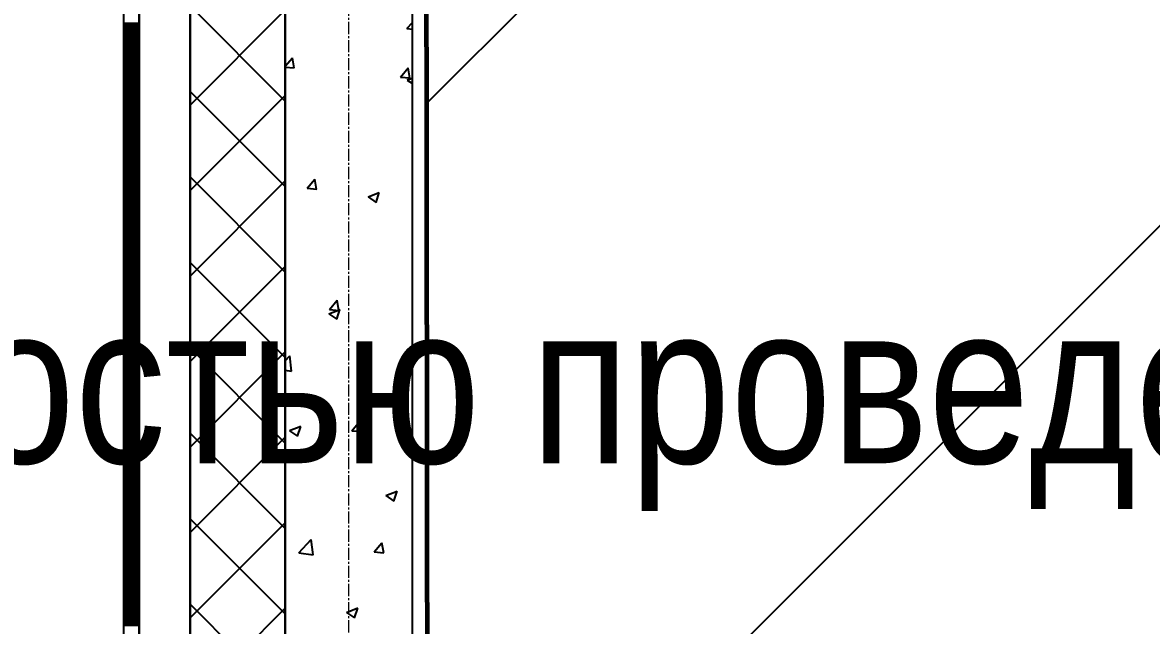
# Model space of a CAD drawing. Header units: millimetres. Extents: x 538266 to 1167394, y 114608 to 637157.
# Drawn here: x 1045920 to 1047697, y 543288 to 544238 of the extents above; entities that cross this region are included whole.
import ezdxf
from ezdxf.enums import TextEntityAlignment as Align

# ---------------------------------------------------------------- set-up
doc = ezdxf.new("R2010")
doc.units = ezdxf.units.MM
doc.linetypes.add('CENTER2', pattern=[28.575, 19.05, -3.175, 3.175, -3.175])
doc.linetypes.add('DASHED', pattern=[19.05, 12.7, -6.35])
doc.layers.get('Defpoints').update_dxf_attribs({"color": 140})
for name, color, linetype, lineweight in [('0) шт стен 3 эт', 150, 'Continuous', 60), ('АР_площадь пом', 5, 'Continuous', 5), ('АР_Стены ПЕНОблок', 52, 'Continuous', 20), ('АР_Тонкая', 254, 'Continuous', 5), ('АР_Утеплитель', 31, 'Continuous', 0), ('АР_Штриховка', 8, 'Continuous', 0)]:
    doc.layers.add(name, color=color, linetype=linetype, lineweight=lineweight)
doc.layers.add('A-AREA', color=7, linetype='Continuous', lineweight=15, true_color=0x7f7f7f)
doc.layers.add('РД_Оси_100', color=7, linetype='Continuous', lineweight=0, true_color=0x525252)
doc.layers.add('АР_Делит', color=120, linetype='Continuous', lineweight=0, plot=False)
doc.layers.add('ФВ-5', color=7, linetype='Continuous')
doc.styles.add('style1', font='ARIALN.TTF')

# ---------------------------------------------------------------- blocks, each defined once
blk = doc.blocks.new('СОШ_2200_АР_ОСИ_М100_28.05.24')
at = {"layer": 'АР_Делит', "color": 251, "linetype": 'DASHED', "true_color": 0x636466}
blk.add_lwpolyline([(114955, 135155), (114955, -355), (93595.036, -355), (93595.036, 13855), (94145, 13855), (94145, 68320), (66055, 68320), (66055, 13857.73), (83455, 13857.73), (83455, -355), (45245, -355), (45245, 13145), (44695, 13145), (44695, 26755), (45245, 26755), (45245, 68320), (20455, 68320), (20455, 26755), (27955, 26755), (27955, 13145), (-355, 13145), (-355, 100855)], dxfattribs=at)
at = {"layer": 'РД_Оси_100', "color": 251, "linetype": 'CENTER2', "true_color": 0x636466}
blk.add_line((0, -6155), (0, 139938.679), dxfattribs=at)
blk = doc.blocks.new('MOK-МаркаПомещения1')
at = {"layer": 'A-AREA', "color": 0, "style": 'style1'}
blk.add_attdef('АР-ПОМЕЩЕНИЕ:ПЛОЩАДЬ', text='', height=3, dxfattribs=at).set_placement((0, 0), align=Align.MIDDLE)
at = {"layer": 'Defpoints', "style": 'style1', "flags": 8}
blk.add_attdef('АР-ПОМЕЩЕНИЕ:НАИМЕНОВАНИЕ', text='', height=1, dxfattribs=at).set_placement((0, 2.9556), align=Align.MIDDLE)
blk = doc.blocks.new('*U629')
at = {"layer": 'АР_площадь пом', "color": 5, "linetype": 'Continuous', "lineweight": 5}
ref = blk.add_blockref('MOK-МаркаПомещения1', (0, 0), dxfattribs=dict(at, xscale=100, yscale=100, zscale=100))
ref.add_attrib('АР-ПОМЕЩЕНИЕ:НАИМЕНОВАНИЕ', 'Универсальное помещение с возможностью проведения занятий во внеурочное время, в том числе для групп продленного дня', dxfattribs={"layer": 'Defpoints', "height": 100, "style": 'style1'}).set_placement((0, 295.56), align=Align.MIDDLE)
blk = doc.blocks.new('3_этаж1')
at = {"layer": 'АР_Стены ПЕНОблок', "color": 18, "linetype": 'Continuous', "lineweight": 25, "true_color": 0x000000}
for p, q in [((684283.6, 587568.7), (684283.6, 511368.7)), ((684483.6, 511368.7), (684483.6, 587568.7))]:
    blk.add_line(p, q, dxfattribs=at)
at = {"layer": 'АР_Тонкая', "color": 18, "linetype": 'Continuous', "lineweight": 25, "true_color": 0x000000}
for p, q in [((684028.6, 587568.7), (684028.6, 511368.7)), ((684053.6, 587568.7), (684053.6, 511368.7)), ((684053.6, 511368.7), (684053.6, 587568.7)), ((684133.6, 511368.7), (684133.6, 587568.7))]:
    blk.add_line(p, q, dxfattribs=at)
at = {"layer": 'АР_Утеплитель', "color": 18, "linetype": 'Continuous', "lineweight": 25, "true_color": 0x000000}
for p, q in [((684133.6, 587568.7), (684133.6, 511368.7)), ((684283.6, 511368.7), (684283.6, 587568.7))]:
    blk.add_line(p, q, dxfattribs=at)
at = {"layer": 'АР_Штриховка', "color": 18, "linetype": 'Continuous', "lineweight": 25, "true_color": 0x000000}
for p, q in [((684283.6, 544114.6), (684133.6, 544264.6)), ((684133.6, 544108.3), (684283.6, 544258.3)), ((684028.6, 544237.5), (684053.6, 544237.5)), ((684028.6, 544236.5), (684053.6, 544236.5)), ((684028.6, 544235.5), (684053.6, 544235.5)), ((684028.6, 544234.5), (684053.6, 544234.5)), ((684474.8, 544229.3), (684483.6, 544238.4)), ((684028.6, 544233.5), (684053.6, 544233.5)), ((684028.6, 544232.5), (684053.6, 544232.5)), ((684028.6, 544231.5), (684053.6, 544231.5)), ((684028.6, 544230.5), (684053.6, 544230.5)), ((684028.6, 544229.5), (684053.6, 544229.5)), ((684028.6, 544228.5), (684053.6, 544228.5)), ((684028.6, 544227.5), (684053.6, 544227.5)), ((684028.6, 544226.5), (684053.6, 544226.5)), ((684028.6, 544225.5), (684053.6, 544225.5)), ((684028.6, 544224.5), (684053.6, 544224.5)), ((684028.6, 544223.5), (684053.6, 544223.5)), ((684028.6, 544222.5), (684053.6, 544222.5)), ((684028.6, 544221.5), (684053.6, 544221.5)), ((684028.6, 544220.5), (684053.6, 544220.5)), ((684028.6, 544219.5), (684053.6, 544219.5)), ((684028.6, 544218.5), (684053.6, 544218.5)), ((684028.6, 544217.5), (684053.6, 544217.5)), ((684028.6, 544216.5), (684053.6, 544216.5)), ((684474.7, 544229.3), (684483.6, 544227.9)), ((684028.6, 544215.5), (684053.6, 544215.5)), ((684028.6, 544214.5), (684053.6, 544214.5)), ((684028.6, 544213.5), (684053.6, 544213.5)), ((684028.6, 544212.5), (684053.6, 544212.5)), ((684028.6, 544211.5), (684053.6, 544211.5)), ((684028.6, 544210.5), (684053.6, 544210.5)), ((684028.6, 544209.5), (684053.6, 544209.5)), ((684028.6, 544208.5), (684053.6, 544208.5)), ((684028.6, 544207.5), (684053.6, 544207.5)), ((684028.6, 544206.5), (684053.6, 544206.5)), ((684028.6, 544205.5), (684053.6, 544205.5)), ((684028.6, 544204.5), (684053.6, 544204.5)), ((684028.6, 544203.5), (684053.6, 544203.5)), ((684028.6, 544202.5), (684053.6, 544202.5)), ((684028.6, 544201.5), (684053.6, 544201.5)), ((684028.6, 544200.5), (684053.6, 544200.5)), ((684028.6, 544199.5), (684053.6, 544199.5)), ((684028.6, 544198.5), (684053.6, 544198.5)), ((684028.6, 544197.5), (684053.6, 544197.5)), ((684028.6, 544196.5), (684053.6, 544196.5)), ((684028.6, 544195.5), (684053.6, 544195.5)), ((684028.6, 544194.5), (684053.6, 544194.5)), ((684028.6, 544193.5), (684053.6, 544193.5)), ((684028.6, 544192.5), (684053.6, 544192.5)), ((684028.6, 544191.5), (684053.6, 544191.5)), ((684028.6, 544190.5), (684053.6, 544190.5)), ((684028.6, 544189.5), (684053.6, 544189.5)), ((684028.6, 544188.5), (684053.6, 544188.5)), ((684028.6, 544187.5), (684053.6, 544187.5)), ((684028.6, 544186.5), (684053.6, 544186.5)), ((684028.6, 544185.5), (684053.6, 544185.5)), ((684028.6, 544184.5), (684053.6, 544184.5)), ((684028.6, 544183.5), (684053.6, 544183.5)), ((684028.6, 544182.5), (684053.6, 544182.5)), ((684028.6, 544181.5), (684053.6, 544181.5)), ((684283.6, 544169.5), (684294.9, 544183)), ((684297.6, 544167), (684294.7, 544182.9)), ((684028.6, 544180.5), (684053.6, 544180.5)), ((684028.6, 544179.5), (684053.6, 544179.5)), ((684028.6, 544178.5), (684053.6, 544178.5)), ((684028.6, 544177.5), (684053.6, 544177.5)), ((684028.6, 544176.5), (684053.6, 544176.5)), ((684028.6, 544175.5), (684053.6, 544175.5)), ((684028.6, 544174.5), (684053.6, 544174.5)), ((684028.6, 544173.5), (684053.6, 544173.5)), ((684028.6, 544172.5), (684053.6, 544172.5)), ((684028.6, 544171.5), (684053.6, 544171.5)), ((684028.6, 544170.5), (684053.6, 544170.5)), ((684028.6, 544169.5), (684053.6, 544169.5)), ((684028.6, 544168.5), (684053.6, 544168.5)), ((684028.6, 544167.5), (684053.6, 544167.5)), ((684028.6, 544166.5), (684053.6, 544166.5)), ((684028.6, 544165.5), (684053.6, 544165.5)), ((684028.6, 544164.5), (684053.6, 544164.5)), ((684028.6, 544163.5), (684053.6, 544163.5)), ((684283.6, 544168.3), (684297.8, 544167)), ((684464.8, 544152.4), (684477.1, 544167)), ((684479.8, 544151.1), (684476.9, 544167)), ((684028.6, 544162.5), (684053.6, 544162.5)), ((684028.6, 544161.5), (684053.6, 544161.5)), ((684028.6, 544160.5), (684053.6, 544160.5)), ((684028.6, 544159.5), (684053.6, 544159.5)), ((684028.6, 544158.5), (684053.6, 544158.5)), ((684028.6, 544157.5), (684053.6, 544157.5)), ((684028.6, 544156.5), (684053.6, 544156.5)), ((684028.6, 544155.5), (684053.6, 544155.5)), ((684028.6, 544154.5), (684053.6, 544154.5)), ((684028.6, 544153.5), (684053.6, 544153.5)), ((684028.6, 544152.5), (684053.6, 544152.5)), ((684028.6, 544151.5), (684053.6, 544151.5)), ((684028.6, 544150.5), (684053.6, 544150.5)), ((684028.6, 544149.5), (684053.6, 544149.5)), ((684028.6, 544148.5), (684053.6, 544148.5)), ((684028.6, 544147.5), (684053.6, 544147.5)), ((684028.6, 544146.5), (684053.6, 544146.5)), ((684028.6, 544145.5), (684053.6, 544145.5)), ((684464.8, 544152.4), (684480, 544151.1)), ((684475.6, 544148), (684483.6, 544151)), ((684475.6, 544147.8), (684483.6, 544142.3)), ((684028.6, 544144.5), (684053.6, 544144.5)), ((684028.6, 544143.5), (684053.6, 544143.5)), ((684028.6, 544142.5), (684053.6, 544142.5)), ((684028.6, 544141.5), (684053.6, 544141.5)), ((684028.6, 544140.5), (684053.6, 544140.5)), ((684028.6, 544139.5), (684053.6, 544139.5)), ((684028.6, 544138.5), (684053.6, 544138.5)), ((684028.6, 544137.5), (684053.6, 544137.5)), ((684028.6, 544136.5), (684053.6, 544136.5)), ((684028.6, 544135.5), (684053.6, 544135.5)), ((684028.6, 544134.5), (684053.6, 544134.5)), ((684028.6, 544133.5), (684053.6, 544133.5)), ((684028.6, 544132.5), (684053.6, 544132.5)), ((684028.6, 544131.5), (684053.6, 544131.5)), ((684028.6, 544130.5), (684053.6, 544130.5)), ((684028.6, 544129.5), (684053.6, 544129.5)), ((684028.6, 544128.5), (684053.6, 544128.5)), ((684283.6, 543979.9), (684133.6, 544129.9)), ((684028.6, 544127.5), (684053.6, 544127.5)), ((684028.6, 544126.5), (684053.6, 544126.5)), ((684028.6, 544125.5), (684053.6, 544125.5)), ((684028.6, 544124.5), (684053.6, 544124.5)), ((684028.6, 544123.5), (684053.6, 544123.5)), ((684028.6, 544122.5), (684053.6, 544122.5)), ((684028.6, 544121.5), (684053.6, 544121.5)), ((684028.6, 544120.5), (684053.6, 544120.5)), ((684028.6, 544119.5), (684053.6, 544119.5)), ((684028.6, 544118.5), (684053.6, 544118.5)), ((684028.6, 544117.5), (684053.6, 544117.5)), ((684028.6, 544116.5), (684053.6, 544116.5)), ((684028.6, 544115.5), (684053.6, 544115.5)), ((684028.6, 544114.5), (684053.6, 544114.5)), ((684028.6, 544113.5), (684053.6, 544113.5)), ((684028.6, 544112.5), (684053.6, 544112.5)), ((684028.6, 544111.5), (684053.6, 544111.5)), ((684028.6, 544110.5), (684053.6, 544110.5)), ((684133.6, 543973.6), (684283.6, 544123.6)), ((684028.6, 544109.5), (684053.6, 544109.5)), ((684028.6, 544108.5), (684053.6, 544108.5)), ((684028.6, 544107.5), (684053.6, 544107.5)), ((684028.6, 544106.5), (684053.6, 544106.5)), ((684028.6, 544105.5), (684053.6, 544105.5)), ((684028.6, 544104.5), (684053.6, 544104.5)), ((684028.6, 544103.5), (684053.6, 544103.5)), ((684028.6, 544102.5), (684053.6, 544102.5)), ((684028.6, 544101.5), (684053.6, 544101.5)), ((684028.6, 544100.5), (684053.6, 544100.5)), ((684028.6, 544099.5), (684053.6, 544099.5)), ((684028.6, 544098.5), (684053.6, 544098.5)), ((684028.6, 544097.5), (684053.6, 544097.5)), ((684028.6, 544096.5), (684053.6, 544096.5)), ((684028.6, 544095.5), (684053.6, 544095.5)), ((684028.6, 544094.5), (684053.6, 544094.5)), ((684028.6, 544093.5), (684053.6, 544093.5)), ((684028.6, 544092.5), (684053.6, 544092.5)), ((684028.6, 544091.5), (684053.6, 544091.5)), ((684028.6, 544090.5), (684053.6, 544090.5)), ((684028.6, 544089.5), (684053.6, 544089.5)), ((684028.6, 544088.5), (684053.6, 544088.5)), ((684028.6, 544087.5), (684053.6, 544087.5)), ((684028.6, 544086.5), (684053.6, 544086.5)), ((684028.6, 544085.5), (684053.6, 544085.5)), ((684028.6, 544084.5), (684053.6, 544084.5)), ((684028.6, 544083.5), (684053.6, 544083.5)), ((684028.6, 544082.5), (684053.6, 544082.5)), ((684028.6, 544081.5), (684053.6, 544081.5)), ((684028.6, 544080.5), (684053.6, 544080.5)), ((684028.6, 544079.5), (684053.6, 544079.5)), ((684028.6, 544078.5), (684053.6, 544078.5)), ((684028.6, 544077.5), (684053.6, 544077.5)), ((684028.6, 544076.5), (684053.6, 544076.5)), ((684028.6, 544075.5), (684053.6, 544075.5)), ((684028.6, 544074.5), (684053.6, 544074.5)), ((684028.6, 544073.5), (684053.6, 544073.5)), ((684028.6, 544072.5), (684053.6, 544072.5)), ((684028.6, 544071.5), (684053.6, 544071.5)), ((684028.6, 544070.5), (684053.6, 544070.5)), ((684028.6, 544069.5), (684053.6, 544069.5)), ((684028.6, 544068.5), (684053.6, 544068.5)), ((684028.6, 544067.5), (684053.6, 544067.5)), ((684028.6, 544066.5), (684053.6, 544066.5)), ((684028.6, 544065.5), (684053.6, 544065.5)), ((684028.6, 544064.5), (684053.6, 544064.5)), ((684028.6, 544063.5), (684053.6, 544063.5)), ((684028.6, 544062.5), (684053.6, 544062.5)), ((684028.6, 544061.5), (684053.6, 544061.5)), ((684028.6, 544060.5), (684053.6, 544060.5)), ((684028.6, 544059.5), (684053.6, 544059.5)), ((684028.6, 544058.5), (684053.6, 544058.5)), ((684028.6, 544057.5), (684053.6, 544057.5)), ((684028.6, 544056.5), (684053.6, 544056.5)), ((684028.6, 544055.5), (684053.6, 544055.5)), ((684028.6, 544054.5), (684053.6, 544054.5)), ((684028.6, 544053.5), (684053.6, 544053.5)), ((684028.6, 544052.5), (684053.6, 544052.5)), ((684028.6, 544051.5), (684053.6, 544051.5)), ((684028.6, 544050.5), (684053.6, 544050.5)), ((684028.6, 544049.5), (684053.6, 544049.5)), ((684028.6, 544048.5), (684053.6, 544048.5)), ((684028.6, 544047.5), (684053.6, 544047.5)), ((684028.6, 544046.5), (684053.6, 544046.5)), ((684028.6, 544045.5), (684053.6, 544045.5)), ((684028.6, 544044.5), (684053.6, 544044.5)), ((684028.6, 544043.5), (684053.6, 544043.5)), ((684028.6, 544042.5), (684053.6, 544042.5)), ((684028.6, 544041.5), (684053.6, 544041.5)), ((684028.6, 544040.5), (684053.6, 544040.5)), ((684028.6, 544039.5), (684053.6, 544039.5)), ((684028.6, 544038.5), (684053.6, 544038.5)), ((684028.6, 544037.5), (684053.6, 544037.5)), ((684028.6, 544036.5), (684053.6, 544036.5)), ((684028.6, 544035.5), (684053.6, 544035.5)), ((684028.6, 544034.5), (684053.6, 544034.5)), ((684028.6, 544033.5), (684053.6, 544033.5)), ((684028.6, 544032.5), (684053.6, 544032.5)), ((684028.6, 544031.5), (684053.6, 544031.5)), ((684028.6, 544030.5), (684053.6, 544030.5)), ((684028.6, 544029.5), (684053.6, 544029.5)), ((684028.6, 544028.5), (684053.6, 544028.5)), ((684028.6, 544027.5), (684053.6, 544027.5)), ((684028.6, 544026.5), (684053.6, 544026.5)), ((684028.6, 544025.5), (684053.6, 544025.5)), ((684028.6, 544024.5), (684053.6, 544024.5)), ((684028.6, 544023.5), (684053.6, 544023.5)), ((684028.6, 544022.5), (684053.6, 544022.5)), ((684028.6, 544021.5), (684053.6, 544021.5)), ((684028.6, 544020.5), (684053.6, 544020.5)), ((684028.6, 544019.5), (684053.6, 544019.5)), ((684028.6, 544018.5), (684053.6, 544018.5)), ((684028.6, 544017.5), (684053.6, 544017.5)), ((684028.6, 544016.5), (684053.6, 544016.5)), ((684028.6, 544015.5), (684053.6, 544015.5)), ((684028.6, 544014.5), (684053.6, 544014.5)), ((684028.6, 544013.5), (684053.6, 544013.5)), ((684028.6, 544012.5), (684053.6, 544012.5)), ((684028.6, 544011.5), (684053.6, 544011.5)), ((684028.6, 544010.5), (684053.6, 544010.5)), ((684028.6, 544009.5), (684053.6, 544009.5)), ((684028.6, 544008.5), (684053.6, 544008.5)), ((684028.6, 544007.5), (684053.6, 544007.5)), ((684028.6, 544006.5), (684053.6, 544006.5)), ((684028.6, 544005.5), (684053.6, 544005.5)), ((684028.6, 544004.5), (684053.6, 544004.5)), ((684028.6, 544003.5), (684053.6, 544003.5)), ((684028.6, 544002.5), (684053.6, 544002.5)), ((684028.6, 544001.5), (684053.6, 544001.5)), ((684028.6, 544000.5), (684053.6, 544000.5)), ((684028.6, 543999.5), (684053.6, 543999.5)), ((684028.6, 543998.5), (684053.6, 543998.5)), ((684028.6, 543997.5), (684053.6, 543997.5)), ((684028.6, 543996.5), (684053.6, 543996.5)), ((684028.6, 543995.5), (684053.6, 543995.5)), ((684028.6, 543994.5), (684053.6, 543994.5)), ((684028.6, 543993.5), (684053.6, 543993.5)), ((684028.6, 543992.5), (684053.6, 543992.5)), ((684028.6, 543991.5), (684053.6, 543991.5)), ((684028.6, 543990.5), (684053.6, 543990.5)), ((684028.6, 543989.5), (684053.6, 543989.5)), ((684028.6, 543988.5), (684053.6, 543988.5)), ((684028.6, 543987.5), (684053.6, 543987.5)), ((684028.6, 543986.5), (684053.6, 543986.5)), ((684028.6, 543985.5), (684053.6, 543985.5)), ((684283.6, 543845.2), (684133.6, 543995.2)), ((684133.6, 543838.9), (684283.6, 543988.9)), ((684317.9, 543977.3), (684330.1, 543991.9)), ((684332.9, 543976), (684329.9, 543991.9)), ((684028.6, 543984.5), (684053.6, 543984.5)), ((684028.6, 543983.5), (684053.6, 543983.5)), ((684028.6, 543982.5), (684053.6, 543982.5)), ((684028.6, 543981.5), (684053.6, 543981.5)), ((684028.6, 543980.5), (684053.6, 543980.5)), ((684028.6, 543979.5), (684053.6, 543979.5)), ((684028.6, 543978.5), (684053.6, 543978.5)), ((684028.6, 543977.5), (684053.6, 543977.5)), ((684028.6, 543976.5), (684053.6, 543976.5)), ((684028.6, 543975.5), (684053.6, 543975.5)), ((684028.6, 543974.5), (684053.6, 543974.5)), ((684028.6, 543973.5), (684053.6, 543973.5)), ((684028.6, 543972.5), (684053.6, 543972.5)), ((684028.6, 543971.5), (684053.6, 543971.5)), ((684028.6, 543970.5), (684053.6, 543970.5)), ((684028.6, 543969.5), (684053.6, 543969.5)), ((684028.6, 543968.5), (684053.6, 543968.5)), ((684317.9, 543977.3), (684333.1, 543976)), ((684413.8, 543963.8), (684431.6, 543970.6)), ((684426.4, 543955), (684431.6, 543970.4)), ((684028.6, 543967.5), (684053.6, 543967.5)), ((684028.6, 543966.5), (684053.6, 543966.5)), ((684028.6, 543965.5), (684053.6, 543965.5)), ((684028.6, 543964.5), (684053.6, 543964.5)), ((684028.6, 543963.5), (684053.6, 543963.5)), ((684028.6, 543962.5), (684053.6, 543962.5)), ((684028.6, 543961.5), (684053.6, 543961.5)), ((684028.6, 543960.5), (684053.6, 543960.5)), ((684028.6, 543959.5), (684053.6, 543959.5)), ((684028.6, 543958.5), (684053.6, 543958.5)), ((684028.6, 543957.5), (684053.6, 543957.5)), ((684028.6, 543956.5), (684053.6, 543956.5)), ((684028.6, 543955.5), (684053.6, 543955.5)), ((684028.6, 543954.5), (684053.6, 543954.5)), ((684028.6, 543953.5), (684053.6, 543953.5)), ((684028.6, 543952.5), (684053.6, 543952.5)), ((684028.6, 543951.5), (684053.6, 543951.5)), ((684028.6, 543950.5), (684053.6, 543950.5)), ((684413.8, 543963.6), (684426.4, 543955)), ((684028.6, 543949.5), (684053.6, 543949.5)), ((684028.6, 543948.5), (684053.6, 543948.5)), ((684028.6, 543947.5), (684053.6, 543947.5)), ((684028.6, 543946.5), (684053.6, 543946.5)), ((684028.6, 543945.5), (684053.6, 543945.5)), ((684028.6, 543944.5), (684053.6, 543944.5)), ((684028.6, 543943.5), (684053.6, 543943.5)), ((684028.6, 543942.5), (684053.6, 543942.5)), ((684028.6, 543941.5), (684053.6, 543941.5)), ((684028.6, 543940.5), (684053.6, 543940.5)), ((684028.6, 543939.5), (684053.6, 543939.5)), ((684028.6, 543938.5), (684053.6, 543938.5)), ((684028.6, 543937.5), (684053.6, 543937.5)), ((684028.6, 543936.5), (684053.6, 543936.5)), ((684028.6, 543935.5), (684053.6, 543935.5)), ((684028.6, 543934.5), (684053.6, 543934.5)), ((684028.6, 543933.5), (684053.6, 543933.5)), ((684028.6, 543932.5), (684053.6, 543932.5)), ((684028.6, 543931.5), (684053.6, 543931.5)), ((684028.6, 543930.5), (684053.6, 543930.5)), ((684028.6, 543929.5), (684053.6, 543929.5)), ((684028.6, 543928.5), (684053.6, 543928.5)), ((684028.6, 543927.5), (684053.6, 543927.5)), ((684028.6, 543926.5), (684053.6, 543926.5)), ((684028.6, 543925.5), (684053.6, 543925.5)), ((684028.6, 543924.5), (684053.6, 543924.5)), ((684028.6, 543923.5), (684053.6, 543923.5)), ((684028.6, 543922.5), (684053.6, 543922.5)), ((684028.6, 543921.5), (684053.6, 543921.5)), ((684028.6, 543920.5), (684053.6, 543920.5)), ((684028.6, 543919.5), (684053.6, 543919.5)), ((684028.6, 543918.5), (684053.6, 543918.5)), ((684028.6, 543917.5), (684053.6, 543917.5)), ((684028.6, 543916.5), (684053.6, 543916.5)), ((684028.6, 543915.5), (684053.6, 543915.5)), ((684028.6, 543914.5), (684053.6, 543914.5)), ((684028.6, 543913.5), (684053.6, 543913.5)), ((684028.6, 543912.5), (684053.6, 543912.5)), ((684028.6, 543911.5), (684053.6, 543911.5)), ((684028.6, 543910.5), (684053.6, 543910.5)), ((684028.6, 543909.5), (684053.6, 543909.5)), ((684028.6, 543908.5), (684053.6, 543908.5)), ((684028.6, 543907.5), (684053.6, 543907.5)), ((684028.6, 543906.5), (684053.6, 543906.5)), ((684028.6, 543905.5), (684053.6, 543905.5)), ((684028.6, 543904.5), (684053.6, 543904.5)), ((684028.6, 543903.5), (684053.6, 543903.5)), ((684028.6, 543902.5), (684053.6, 543902.5)), ((684028.6, 543901.5), (684053.6, 543901.5)), ((684028.6, 543900.5), (684053.6, 543900.5)), ((684028.6, 543899.5), (684053.6, 543899.5)), ((684028.6, 543898.5), (684053.6, 543898.5)), ((684028.6, 543897.5), (684053.6, 543897.5)), ((684028.6, 543896.5), (684053.6, 543896.5)), ((684028.6, 543895.5), (684053.6, 543895.5)), ((684028.6, 543894.5), (684053.6, 543894.5)), ((684028.6, 543893.5), (684053.6, 543893.5)), ((684028.6, 543892.5), (684053.6, 543892.5)), ((684028.6, 543891.5), (684053.6, 543891.5)), ((684028.6, 543890.5), (684053.6, 543890.5)), ((684028.6, 543889.5), (684053.6, 543889.5)), ((684028.6, 543888.5), (684053.6, 543888.5)), ((684028.6, 543887.5), (684053.6, 543887.5)), ((684028.6, 543886.5), (684053.6, 543886.5)), ((684028.6, 543885.5), (684053.6, 543885.5)), ((684028.6, 543884.5), (684053.6, 543884.5)), ((684028.6, 543883.5), (684053.6, 543883.5)), ((684028.6, 543882.5), (684053.6, 543882.5)), ((684028.6, 543881.5), (684053.6, 543881.5)), ((684028.6, 543880.5), (684053.6, 543880.5)), ((684028.6, 543879.5), (684053.6, 543879.5)), ((684028.6, 543878.5), (684053.6, 543878.5)), ((684028.6, 543877.5), (684053.6, 543877.5)), ((684028.6, 543876.5), (684053.6, 543876.5)), ((684028.6, 543875.5), (684053.6, 543875.5)), ((684028.6, 543874.5), (684053.6, 543874.5)), ((684028.6, 543873.5), (684053.6, 543873.5)), ((684028.6, 543872.5), (684053.6, 543872.5)), ((684028.6, 543871.5), (684053.6, 543871.5)), ((684028.6, 543870.5), (684053.6, 543870.5)), ((684028.6, 543869.5), (684053.6, 543869.5)), ((684028.6, 543868.5), (684053.6, 543868.5)), ((684028.6, 543867.5), (684053.6, 543867.5)), ((684028.6, 543866.5), (684053.6, 543866.5)), ((684028.6, 543865.5), (684053.6, 543865.5)), ((684028.6, 543864.5), (684053.6, 543864.5)), ((684028.6, 543863.5), (684053.6, 543863.5)), ((684028.6, 543862.5), (684053.6, 543862.5)), ((684028.6, 543861.5), (684053.6, 543861.5)), ((684028.6, 543860.5), (684053.6, 543860.5)), ((684028.6, 543859.5), (684053.6, 543859.5)), ((684028.6, 543858.5), (684053.6, 543858.5)), ((684028.6, 543857.5), (684053.6, 543857.5)), ((684028.6, 543856.5), (684053.6, 543856.5)), ((684028.6, 543855.5), (684053.6, 543855.5)), ((684028.6, 543854.5), (684053.6, 543854.5)), ((684028.6, 543853.5), (684053.6, 543853.5)), ((684028.6, 543852.5), (684053.6, 543852.5)), ((684028.6, 543851.5), (684053.6, 543851.5)), ((684028.6, 543850.5), (684053.6, 543850.5)), ((684028.6, 543849.5), (684053.6, 543849.5)), ((684028.6, 543848.5), (684053.6, 543848.5)), ((684028.6, 543847.5), (684053.6, 543847.5)), ((684028.6, 543846.5), (684053.6, 543846.5)), ((684028.6, 543845.5), (684053.6, 543845.5)), ((684028.6, 543844.5), (684053.6, 543844.5)), ((684028.6, 543843.5), (684053.6, 543843.5)), ((684283.6, 543710.5), (684133.6, 543860.5)), ((684133.6, 543704.2), (684283.6, 543854.2)), ((684028.6, 543842.5), (684053.6, 543842.5)), ((684028.6, 543841.5), (684053.6, 543841.5)), ((684028.6, 543840.5), (684053.6, 543840.5)), ((684028.6, 543839.5), (684053.6, 543839.5)), ((684028.6, 543838.5), (684053.6, 543838.5)), ((684028.6, 543837.5), (684053.6, 543837.5)), ((684028.6, 543836.5), (684053.6, 543836.5)), ((684028.6, 543835.5), (684053.6, 543835.5)), ((684028.6, 543834.5), (684053.6, 543834.5)), ((684028.6, 543833.5), (684053.6, 543833.5)), ((684028.6, 543832.5), (684053.6, 543832.5)), ((684028.6, 543831.5), (684053.6, 543831.5)), ((684028.6, 543830.5), (684053.6, 543830.5)), ((684028.6, 543829.5), (684053.6, 543829.5)), ((684028.6, 543828.5), (684053.6, 543828.5)), ((684028.6, 543827.5), (684053.6, 543827.5)), ((684028.6, 543826.5), (684053.6, 543826.5)), ((684028.6, 543825.5), (684053.6, 543825.5)), ((684028.6, 543824.5), (684053.6, 543824.5)), ((684028.6, 543823.5), (684053.6, 543823.5)), ((684028.6, 543822.5), (684053.6, 543822.5)), ((684028.6, 543821.5), (684053.6, 543821.5)), ((684028.6, 543820.5), (684053.6, 543820.5)), ((684028.6, 543819.5), (684053.6, 543819.5)), ((684028.6, 543818.5), (684053.6, 543818.5)), ((684028.6, 543817.5), (684053.6, 543817.5)), ((684028.6, 543816.5), (684053.6, 543816.5)), ((684028.6, 543815.5), (684053.6, 543815.5)), ((684028.6, 543814.5), (684053.6, 543814.5)), ((684028.6, 543813.5), (684053.6, 543813.5)), ((684028.6, 543812.5), (684053.6, 543812.5)), ((684028.6, 543811.5), (684053.6, 543811.5)), ((684028.6, 543810.5), (684053.6, 543810.5)), ((684028.6, 543809.5), (684053.6, 543809.5)), ((684028.6, 543808.5), (684053.6, 543808.5)), ((684028.6, 543807.5), (684053.6, 543807.5)), ((684028.6, 543806.5), (684053.6, 543806.5)), ((684028.6, 543805.5), (684053.6, 543805.5)), ((684028.6, 543804.5), (684053.6, 543804.5)), ((684028.6, 543803.5), (684053.6, 543803.5)), ((684028.6, 543802.5), (684053.6, 543802.5)), ((684028.6, 543801.5), (684053.6, 543801.5)), ((684028.6, 543800.5), (684053.6, 543800.5)), ((684028.6, 543799.5), (684053.6, 543799.5)), ((684028.6, 543798.5), (684053.6, 543798.5)), ((684028.6, 543797.5), (684053.6, 543797.5)), ((684028.6, 543796.5), (684053.6, 543796.5)), ((684028.6, 543795.5), (684053.6, 543795.5)), ((684028.6, 543794.5), (684053.6, 543794.5)), ((684028.6, 543793.5), (684053.6, 543793.5)), ((684028.6, 543792.5), (684053.6, 543792.5)), ((684028.6, 543791.5), (684053.6, 543791.5)), ((684028.6, 543790.5), (684053.6, 543790.5)), ((684353.1, 543786.3), (684365.4, 543800.9)), ((684368.1, 543784.9), (684365.2, 543800.8)), ((684028.6, 543789.5), (684053.6, 543789.5)), ((684028.6, 543788.5), (684053.6, 543788.5)), ((684028.6, 543787.5), (684053.6, 543787.5)), ((684028.6, 543786.5), (684053.6, 543786.5)), ((684028.6, 543785.5), (684053.6, 543785.5)), ((684028.6, 543784.5), (684053.6, 543784.5)), ((684028.6, 543783.5), (684053.6, 543783.5)), ((684028.6, 543782.5), (684053.6, 543782.5)), ((684028.6, 543781.5), (684053.6, 543781.5)), ((684028.6, 543780.5), (684053.6, 543780.5)), ((684028.6, 543779.5), (684053.6, 543779.5)), ((684028.6, 543778.5), (684053.6, 543778.5)), ((684028.6, 543777.5), (684053.6, 543777.5)), ((684028.6, 543776.5), (684053.6, 543776.5)), ((684028.6, 543775.5), (684053.6, 543775.5)), ((684028.6, 543774.5), (684053.6, 543774.5)), ((684028.6, 543773.5), (684053.6, 543773.5)), ((684028.6, 543772.5), (684053.6, 543772.5)), ((684352, 543779.6), (684369.8, 543786.4)), ((684352, 543779.4), (684364.6, 543770.9)), ((684353.1, 543786.3), (684368.3, 543784.9)), ((684364.6, 543770.9), (684369.7, 543786.2)), ((684028.6, 543771.5), (684053.6, 543771.5)), ((684028.6, 543770.5), (684053.6, 543770.5)), ((684028.6, 543769.5), (684053.6, 543769.5)), ((684028.6, 543768.5), (684053.6, 543768.5)), ((684028.6, 543767.5), (684053.6, 543767.5)), ((684028.6, 543766.5), (684053.6, 543766.5)), ((684028.6, 543765.5), (684053.6, 543765.5)), ((684028.6, 543764.5), (684053.6, 543764.5)), ((684028.6, 543763.5), (684053.6, 543763.5)), ((684028.6, 543762.5), (684053.6, 543762.5)), ((684028.6, 543761.5), (684053.6, 543761.5)), ((684028.6, 543760.5), (684053.6, 543760.5)), ((684028.6, 543759.5), (684053.6, 543759.5)), ((684028.6, 543758.5), (684053.6, 543758.5)), ((684028.6, 543757.5), (684053.6, 543757.5)), ((684028.6, 543756.5), (684053.6, 543756.5)), ((684028.6, 543755.5), (684053.6, 543755.5)), ((684028.6, 543754.5), (684053.6, 543754.5)), ((684028.6, 543753.5), (684053.6, 543753.5)), ((684028.6, 543752.5), (684053.6, 543752.5)), ((684028.6, 543751.5), (684053.6, 543751.5)), ((684028.6, 543750.5), (684053.6, 543750.5)), ((684028.6, 543749.5), (684053.6, 543749.5)), ((684028.6, 543748.5), (684053.6, 543748.5)), ((684028.6, 543747.5), (684053.6, 543747.5)), ((684028.6, 543746.5), (684053.6, 543746.5)), ((684028.6, 543745.5), (684053.6, 543745.5)), ((684028.6, 543744.5), (684053.6, 543744.5)), ((684028.6, 543743.5), (684053.6, 543743.5)), ((684028.6, 543742.5), (684053.6, 543742.5)), ((684028.6, 543741.5), (684053.6, 543741.5)), ((684028.6, 543740.5), (684053.6, 543740.5)), ((684028.6, 543739.5), (684053.6, 543739.5)), ((684028.6, 543738.5), (684053.6, 543738.5)), ((684028.6, 543737.5), (684053.6, 543737.5)), ((684028.6, 543736.5), (684053.6, 543736.5)), ((684028.6, 543735.5), (684053.6, 543735.5)), ((684028.6, 543734.5), (684053.6, 543734.5)), ((684028.6, 543733.5), (684053.6, 543733.5)), ((684028.6, 543732.5), (684053.6, 543732.5)), ((684028.6, 543731.5), (684053.6, 543731.5)), ((684028.6, 543730.5), (684053.6, 543730.5)), ((684028.6, 543729.5), (684053.6, 543729.5)), ((684028.6, 543728.5), (684053.6, 543728.5)), ((684028.6, 543727.5), (684053.6, 543727.5)), ((684028.6, 543726.5), (684053.6, 543726.5)), ((684028.6, 543725.5), (684053.6, 543725.5)), ((684028.6, 543724.5), (684053.6, 543724.5)), ((684028.6, 543723.5), (684053.6, 543723.5)), ((684028.6, 543722.5), (684053.6, 543722.5)), ((684028.6, 543721.5), (684053.6, 543721.5)), ((684028.6, 543720.5), (684053.6, 543720.5)), ((684028.6, 543719.5), (684053.6, 543719.5)), ((684283.6, 543575.8), (684133.6, 543725.8)), ((684133.6, 543569.5), (684283.6, 543719.5)), ((684028.6, 543718.5), (684053.6, 543718.5)), ((684028.6, 543717.5), (684053.6, 543717.5)), ((684028.6, 543716.5), (684053.6, 543716.5)), ((684028.6, 543715.5), (684053.6, 543715.5)), ((684028.6, 543714.5), (684053.6, 543714.5)), ((684028.6, 543713.5), (684053.6, 543713.5)), ((684028.6, 543712.5), (684053.6, 543712.5)), ((684028.6, 543711.5), (684053.6, 543711.5)), ((684028.6, 543710.5), (684053.6, 543710.5)), ((684028.6, 543709.5), (684053.6, 543709.5)), ((684028.6, 543708.5), (684053.6, 543708.5)), ((684028.6, 543707.5), (684053.6, 543707.5)), ((684028.6, 543706.5), (684053.6, 543706.5)), ((684028.6, 543705.5), (684053.6, 543705.5)), ((684028.6, 543704.5), (684053.6, 543704.5)), ((684028.6, 543703.5), (684053.6, 543703.5)), ((684028.6, 543702.5), (684053.6, 543702.5)), ((684028.6, 543701.5), (684053.6, 543701.5)), ((684283.6, 543705.4), (684290.8, 543713)), ((684293.6, 543688.9), (684290.8, 543713)), ((684028.6, 543700.5), (684053.6, 543700.5)), ((684028.6, 543699.5), (684053.6, 543699.5)), ((684028.6, 543698.5), (684053.6, 543698.5)), ((684028.6, 543697.5), (684053.6, 543697.5)), ((684028.6, 543696.5), (684053.6, 543696.5)), ((684028.6, 543695.5), (684053.6, 543695.5)), ((684028.6, 543694.5), (684053.6, 543694.5)), ((684028.6, 543693.5), (684053.6, 543693.5)), ((684028.6, 543692.5), (684053.6, 543692.5)), ((684028.6, 543691.5), (684053.6, 543691.5)), ((684028.6, 543690.5), (684053.6, 543690.5)), ((684028.6, 543689.5), (684053.6, 543689.5)), ((684028.6, 543688.5), (684053.6, 543688.5)), ((684028.6, 543687.5), (684053.6, 543687.5)), ((684028.6, 543686.5), (684053.6, 543686.5)), ((684028.6, 543685.5), (684053.6, 543685.5)), ((684028.6, 543684.5), (684053.6, 543684.5)), ((684028.6, 543683.5), (684053.6, 543683.5)), ((684283.6, 543690.5), (684293.6, 543688.9)), ((684028.6, 543682.5), (684053.6, 543682.5)), ((684028.6, 543681.5), (684053.6, 543681.5)), ((684028.6, 543680.5), (684053.6, 543680.5)), ((684028.6, 543679.5), (684053.6, 543679.5)), ((684028.6, 543678.5), (684053.6, 543678.5)), ((684028.6, 543677.5), (684053.6, 543677.5)), ((684028.6, 543676.5), (684053.6, 543676.5)), ((684028.6, 543675.5), (684053.6, 543675.5)), ((684028.6, 543674.5), (684053.6, 543674.5)), ((684028.6, 543673.5), (684053.6, 543673.5)), ((684028.6, 543672.5), (684053.6, 543672.5)), ((684028.6, 543671.5), (684053.6, 543671.5)), ((684028.6, 543670.5), (684053.6, 543670.5)), ((684028.6, 543669.5), (684053.6, 543669.5)), ((684028.6, 543668.5), (684053.6, 543668.5)), ((684028.6, 543667.5), (684053.6, 543667.5)), ((684028.6, 543666.5), (684053.6, 543666.5)), ((684028.6, 543665.5), (684053.6, 543665.5)), ((684028.6, 543664.5), (684053.6, 543664.5)), ((684028.6, 543663.5), (684053.6, 543663.5)), ((684028.6, 543662.5), (684053.6, 543662.5)), ((684028.6, 543661.5), (684053.6, 543661.5)), ((684028.6, 543660.5), (684053.6, 543660.5)), ((684028.6, 543659.5), (684053.6, 543659.5)), ((684028.6, 543658.5), (684053.6, 543658.5)), ((684028.6, 543657.5), (684053.6, 543657.5)), ((684028.6, 543656.5), (684053.6, 543656.5)), ((684028.6, 543655.5), (684053.6, 543655.5)), ((684028.6, 543654.5), (684053.6, 543654.5)), ((684028.6, 543653.5), (684053.6, 543653.5)), ((684028.6, 543652.5), (684053.6, 543652.5)), ((684028.6, 543651.5), (684053.6, 543651.5)), ((684028.6, 543650.5), (684053.6, 543650.5)), ((684028.6, 543649.5), (684053.6, 543649.5)), ((684028.6, 543648.5), (684053.6, 543648.5)), ((684028.6, 543647.5), (684053.6, 543647.5)), ((684028.6, 543646.5), (684053.6, 543646.5)), ((684028.6, 543645.5), (684053.6, 543645.5)), ((684028.6, 543644.5), (684053.6, 543644.5)), ((684028.6, 543643.5), (684053.6, 543643.5)), ((684028.6, 543642.5), (684053.6, 543642.5)), ((684028.6, 543641.5), (684053.6, 543641.5)), ((684028.6, 543640.5), (684053.6, 543640.5)), ((684028.6, 543639.5), (684053.6, 543639.5)), ((684028.6, 543638.5), (684053.6, 543638.5)), ((684028.6, 543637.5), (684053.6, 543637.5)), ((684028.6, 543636.5), (684053.6, 543636.5)), ((684028.6, 543635.5), (684053.6, 543635.5)), ((684028.6, 543634.5), (684053.6, 543634.5)), ((684028.6, 543633.5), (684053.6, 543633.5)), ((684028.6, 543632.5), (684053.6, 543632.5)), ((684028.6, 543631.5), (684053.6, 543631.5)), ((684028.6, 543630.5), (684053.6, 543630.5)), ((684028.6, 543629.5), (684053.6, 543629.5)), ((684028.6, 543628.5), (684053.6, 543628.5)), ((684028.6, 543627.5), (684053.6, 543627.5)), ((684028.6, 543626.5), (684053.6, 543626.5)), ((684028.6, 543625.5), (684053.6, 543625.5)), ((684028.6, 543624.5), (684053.6, 543624.5)), ((684028.6, 543623.5), (684053.6, 543623.5)), ((684028.6, 543622.5), (684053.6, 543622.5)), ((684028.6, 543621.5), (684053.6, 543621.5)), ((684028.6, 543620.5), (684053.6, 543620.5)), ((684028.6, 543619.5), (684053.6, 543619.5)), ((684028.6, 543618.5), (684053.6, 543618.5)), ((684028.6, 543617.5), (684053.6, 543617.5)), ((684028.6, 543616.5), (684053.6, 543616.5)), ((684028.6, 543615.5), (684053.6, 543615.5)), ((684028.6, 543614.5), (684053.6, 543614.5)), ((684028.6, 543613.5), (684053.6, 543613.5)), ((684028.6, 543612.5), (684053.6, 543612.5)), ((684028.6, 543611.5), (684053.6, 543611.5)), ((684028.6, 543610.5), (684053.6, 543610.5)), ((684028.6, 543609.5), (684053.6, 543609.5)), ((684028.6, 543608.5), (684053.6, 543608.5)), ((684028.6, 543607.5), (684053.6, 543607.5)), ((684028.6, 543606.5), (684053.6, 543606.5)), ((684028.6, 543605.5), (684053.6, 543605.5)), ((684028.6, 543604.5), (684053.6, 543604.5)), ((684028.6, 543603.5), (684053.6, 543603.5)), ((684028.6, 543602.5), (684053.6, 543602.5)), ((684028.6, 543601.5), (684053.6, 543601.5)), ((684028.6, 543600.5), (684053.6, 543600.5)), ((684028.6, 543599.5), (684053.6, 543599.5)), ((684028.6, 543598.5), (684053.6, 543598.5)), ((684028.6, 543597.5), (684053.6, 543597.5)), ((684028.6, 543596.5), (684053.6, 543596.5)), ((684028.6, 543595.5), (684053.6, 543595.5)), ((684028.6, 543594.5), (684053.6, 543594.5)), ((684290.2, 543595.4), (684308, 543602.2)), ((684290.2, 543595.2), (684302.8, 543586.7)), ((684302.8, 543586.7), (684307.9, 543602)), ((684388.4, 543595.2), (684400.6, 543609.8)), ((684388.4, 543595.2), (684403.5, 543593.9)), ((684403.4, 543593.8), (684400.4, 543609.8)), ((684028.6, 543593.5), (684053.6, 543593.5)), ((684028.6, 543592.5), (684053.6, 543592.5)), ((684028.6, 543591.5), (684053.6, 543591.5)), ((684028.6, 543590.5), (684053.6, 543590.5)), ((684028.6, 543589.5), (684053.6, 543589.5)), ((684028.6, 543588.5), (684053.6, 543588.5)), ((684028.6, 543587.5), (684053.6, 543587.5)), ((684028.6, 543586.5), (684053.6, 543586.5)), ((684028.6, 543585.5), (684053.6, 543585.5)), ((684028.6, 543584.5), (684053.6, 543584.5)), ((684028.6, 543583.5), (684053.6, 543583.5)), ((684028.6, 543582.5), (684053.6, 543582.5)), ((684028.6, 543581.5), (684053.6, 543581.5)), ((684028.6, 543580.5), (684053.6, 543580.5)), ((684028.6, 543579.5), (684053.6, 543579.5)), ((684028.6, 543578.5), (684053.6, 543578.5)), ((684028.6, 543577.5), (684053.6, 543577.5)), ((684283.6, 543441.1), (684133.6, 543591.1)), ((684133.6, 543434.8), (684283.6, 543584.8)), ((684028.6, 543576.5), (684053.6, 543576.5)), ((684028.6, 543575.5), (684053.6, 543575.5)), ((684028.6, 543574.5), (684053.6, 543574.5)), ((684028.6, 543573.5), (684053.6, 543573.5)), ((684028.6, 543572.5), (684053.6, 543572.5)), ((684028.6, 543571.5), (684053.6, 543571.5)), ((684028.6, 543570.5), (684053.6, 543570.5)), ((684028.6, 543569.5), (684053.6, 543569.5)), ((684028.6, 543568.5), (684053.6, 543568.5)), ((684028.6, 543567.5), (684053.6, 543567.5)), ((684028.6, 543566.5), (684053.6, 543566.5)), ((684028.6, 543565.5), (684053.6, 543565.5)), ((684028.6, 543564.5), (684053.6, 543564.5)), ((684028.6, 543563.5), (684053.6, 543563.5)), ((684028.6, 543562.5), (684053.6, 543562.5)), ((684028.6, 543561.5), (684053.6, 543561.5)), ((684028.6, 543560.5), (684053.6, 543560.5)), ((684028.6, 543559.5), (684053.6, 543559.5)), ((684028.6, 543558.5), (684053.6, 543558.5)), ((684028.6, 543557.5), (684053.6, 543557.5)), ((684028.6, 543556.5), (684053.6, 543556.5)), ((684028.6, 543555.5), (684053.6, 543555.5)), ((684028.6, 543554.5), (684053.6, 543554.5)), ((684028.6, 543553.5), (684053.6, 543553.5)), ((684028.6, 543552.5), (684053.6, 543552.5)), ((684028.6, 543551.5), (684053.6, 543551.5)), ((684028.6, 543550.5), (684053.6, 543550.5)), ((684028.6, 543549.5), (684053.6, 543549.5)), ((684028.6, 543548.5), (684053.6, 543548.5)), ((684028.6, 543547.5), (684053.6, 543547.5)), ((684028.6, 543546.5), (684053.6, 543546.5)), ((684028.6, 543545.5), (684053.6, 543545.5)), ((684028.6, 543544.5), (684053.6, 543544.5)), ((684028.6, 543543.5), (684053.6, 543543.5)), ((684028.6, 543542.5), (684053.6, 543542.5)), ((684028.6, 543541.5), (684053.6, 543541.5)), ((684028.6, 543540.5), (684053.6, 543540.5)), ((684028.6, 543539.5), (684053.6, 543539.5)), ((684028.6, 543538.5), (684053.6, 543538.5)), ((684028.6, 543537.5), (684053.6, 543537.5)), ((684028.6, 543536.5), (684053.6, 543536.5)), ((684028.6, 543535.5), (684053.6, 543535.5)), ((684028.6, 543534.5), (684053.6, 543534.5)), ((684028.6, 543533.5), (684053.6, 543533.5)), ((684028.6, 543532.5), (684053.6, 543532.5)), ((684028.6, 543531.5), (684053.6, 543531.5)), ((684028.6, 543530.5), (684053.6, 543530.5)), ((684028.6, 543529.5), (684053.6, 543529.5)), ((684028.6, 543528.5), (684053.6, 543528.5)), ((684028.6, 543527.5), (684053.6, 543527.5)), ((684028.6, 543526.5), (684053.6, 543526.5)), ((684028.6, 543525.5), (684053.6, 543525.5)), ((684028.6, 543524.5), (684053.6, 543524.5)), ((684028.6, 543523.5), (684053.6, 543523.5)), ((684028.6, 543522.5), (684053.6, 543522.5)), ((684028.6, 543521.5), (684053.6, 543521.5)), ((684028.6, 543520.5), (684053.6, 543520.5)), ((684028.6, 543519.5), (684053.6, 543519.5)), ((684028.6, 543518.5), (684053.6, 543518.5)), ((684028.6, 543517.5), (684053.6, 543517.5)), ((684028.6, 543516.5), (684053.6, 543516.5)), ((684028.6, 543515.5), (684053.6, 543515.5)), ((684028.6, 543514.5), (684053.6, 543514.5)), ((684028.6, 543513.5), (684053.6, 543513.5)), ((684028.6, 543512.5), (684053.6, 543512.5)), ((684028.6, 543511.5), (684053.6, 543511.5)), ((684028.6, 543510.5), (684053.6, 543510.5)), ((684028.6, 543509.5), (684053.6, 543509.5)), ((684028.6, 543508.5), (684053.6, 543508.5)), ((684028.6, 543507.5), (684053.6, 543507.5)), ((684028.6, 543506.5), (684053.6, 543506.5)), ((684028.6, 543505.5), (684053.6, 543505.5)), ((684028.6, 543504.5), (684053.6, 543504.5)), ((684028.6, 543503.5), (684053.6, 543503.5)), ((684028.6, 543502.5), (684053.6, 543502.5)), ((684028.6, 543501.5), (684053.6, 543501.5)), ((684028.6, 543500.5), (684053.6, 543500.5)), ((684028.6, 543499.5), (684053.6, 543499.5)), ((684028.6, 543498.5), (684053.6, 543498.5)), ((684028.6, 543497.5), (684053.6, 543497.5)), ((684028.6, 543496.5), (684053.6, 543496.5)), ((684028.6, 543495.5), (684053.6, 543495.5)), ((684028.6, 543494.5), (684053.6, 543494.5)), ((684028.6, 543493.5), (684053.6, 543493.5)), ((684028.6, 543492.5), (684053.6, 543492.5)), ((684028.6, 543491.5), (684053.6, 543491.5)), ((684028.6, 543490.5), (684053.6, 543490.5)), ((684028.6, 543489.5), (684053.6, 543489.5)), ((684028.6, 543488.5), (684053.6, 543488.5)), ((684441.8, 543492.9), (684454.4, 543484.4)), ((684441.9, 543493.1), (684459.6, 543499.9)), ((684454.4, 543484.4), (684459.6, 543499.7)), ((684028.6, 543487.5), (684053.6, 543487.5)), ((684028.6, 543486.5), (684053.6, 543486.5)), ((684028.6, 543485.5), (684053.6, 543485.5)), ((684028.6, 543484.5), (684053.6, 543484.5)), ((684028.6, 543483.5), (684053.6, 543483.5)), ((684028.6, 543482.5), (684053.6, 543482.5)), ((684028.6, 543481.5), (684053.6, 543481.5)), ((684028.6, 543480.5), (684053.6, 543480.5)), ((684028.6, 543479.5), (684053.6, 543479.5)), ((684028.6, 543478.5), (684053.6, 543478.5)), ((684028.6, 543477.5), (684053.6, 543477.5)), ((684028.6, 543476.5), (684053.6, 543476.5)), ((684028.6, 543475.5), (684053.6, 543475.5)), ((684028.6, 543474.5), (684053.6, 543474.5)), ((684028.6, 543473.5), (684053.6, 543473.5)), ((684028.6, 543472.5), (684053.6, 543472.5)), ((684028.6, 543471.5), (684053.6, 543471.5)), ((684028.6, 543470.5), (684053.6, 543470.5)), ((684028.6, 543469.5), (684053.6, 543469.5)), ((684028.6, 543468.5), (684053.6, 543468.5)), ((684028.6, 543467.5), (684053.6, 543467.5)), ((684028.6, 543466.5), (684053.6, 543466.5)), ((684028.6, 543465.5), (684053.6, 543465.5)), ((684028.6, 543464.5), (684053.6, 543464.5)), ((684028.6, 543463.5), (684053.6, 543463.5)), ((684028.6, 543462.5), (684053.6, 543462.5)), ((684028.6, 543461.5), (684053.6, 543461.5)), ((684028.6, 543460.5), (684053.6, 543460.5)), ((684028.6, 543459.5), (684053.6, 543459.5)), ((684028.6, 543458.5), (684053.6, 543458.5)), ((684028.6, 543457.5), (684053.6, 543457.5)), ((684028.6, 543456.5), (684053.6, 543456.5)), ((684028.6, 543455.5), (684053.6, 543455.5)), ((684028.6, 543454.5), (684053.6, 543454.5)), ((684028.6, 543453.5), (684053.6, 543453.5)), ((684028.6, 543452.5), (684053.6, 543452.5)), ((684283.6, 543306.4), (684133.6, 543456.4)), ((684028.6, 543451.5), (684053.6, 543451.5)), ((684028.6, 543450.5), (684053.6, 543450.5)), ((684028.6, 543449.5), (684053.6, 543449.5)), ((684028.6, 543448.5), (684053.6, 543448.5)), ((684028.6, 543447.5), (684053.6, 543447.5)), ((684028.6, 543446.5), (684053.6, 543446.5)), ((684028.6, 543445.5), (684053.6, 543445.5)), ((684028.6, 543444.5), (684053.6, 543444.5)), ((684028.6, 543443.5), (684053.6, 543443.5)), ((684028.6, 543442.5), (684053.6, 543442.5)), ((684028.6, 543441.5), (684053.6, 543441.5)), ((684028.6, 543440.5), (684053.6, 543440.5)), ((684028.6, 543439.5), (684053.6, 543439.5)), ((684028.6, 543438.5), (684053.6, 543438.5)), ((684028.6, 543437.5), (684053.6, 543437.5)), ((684028.6, 543436.5), (684053.6, 543436.5)), ((684028.6, 543435.5), (684053.6, 543435.5)), ((684028.6, 543434.5), (684053.6, 543434.5)), ((684133.6, 543300.1), (684283.6, 543450.1)), ((684028.6, 543433.5), (684053.6, 543433.5)), ((684028.6, 543432.5), (684053.6, 543432.5)), ((684028.6, 543431.5), (684053.6, 543431.5)), ((684028.6, 543430.5), (684053.6, 543430.5)), ((684028.6, 543429.5), (684053.6, 543429.5)), ((684028.6, 543428.5), (684053.6, 543428.5)), ((684028.6, 543427.5), (684053.6, 543427.5)), ((684028.6, 543426.5), (684053.6, 543426.5)), ((684028.6, 543425.5), (684053.6, 543425.5)), ((684028.6, 543424.5), (684053.6, 543424.5)), ((684028.6, 543423.5), (684053.6, 543423.5)), ((684028.6, 543422.5), (684053.6, 543422.5)), ((684028.6, 543421.5), (684053.6, 543421.5)), ((684028.6, 543420.5), (684053.6, 543420.5)), ((684028.6, 543419.5), (684053.6, 543419.5)), ((684028.6, 543418.5), (684053.6, 543418.5)), ((684028.6, 543417.5), (684053.6, 543417.5)), ((684304.7, 543402.9), (684324.5, 543423.5)), ((684327.3, 543399.4), (684324.5, 543423.5)), ((684423.6, 543404.2), (684435.8, 543418.7)), ((684438.6, 543402.8), (684435.7, 543418.7)), ((684028.6, 543416.5), (684053.6, 543416.5)), ((684028.6, 543415.5), (684053.6, 543415.5)), ((684028.6, 543414.5), (684053.6, 543414.5)), ((684028.6, 543413.5), (684053.6, 543413.5)), ((684028.6, 543412.5), (684053.6, 543412.5)), ((684028.6, 543411.5), (684053.6, 543411.5)), ((684028.6, 543410.5), (684053.6, 543410.5)), ((684028.6, 543409.5), (684053.6, 543409.5)), ((684028.6, 543408.5), (684053.6, 543408.5)), ((684028.6, 543407.5), (684053.6, 543407.5)), ((684028.6, 543406.5), (684053.6, 543406.5)), ((684028.6, 543405.5), (684053.6, 543405.5)), ((684028.6, 543404.5), (684053.6, 543404.5)), ((684028.6, 543403.5), (684053.6, 543403.5)), ((684028.6, 543402.5), (684053.6, 543402.5)), ((684028.6, 543401.5), (684053.6, 543401.5)), ((684028.6, 543400.5), (684053.6, 543400.5)), ((684028.6, 543399.5), (684053.6, 543399.5)), ((684304.7, 543402.9), (684327.3, 543399.4)), ((684423.6, 543404.1), (684438.8, 543402.8)), ((684028.6, 543398.5), (684053.6, 543398.5)), ((684028.6, 543397.5), (684053.6, 543397.5)), ((684028.6, 543396.5), (684053.6, 543396.5)), ((684028.6, 543395.5), (684053.6, 543395.5)), ((684028.6, 543394.5), (684053.6, 543394.5)), ((684028.6, 543393.5), (684053.6, 543393.5)), ((684028.6, 543392.5), (684053.6, 543392.5)), ((684028.6, 543391.5), (684053.6, 543391.5)), ((684028.6, 543390.5), (684053.6, 543390.5)), ((684028.6, 543389.5), (684053.6, 543389.5)), ((684028.6, 543388.5), (684053.6, 543388.5)), ((684028.6, 543387.5), (684053.6, 543387.5)), ((684028.6, 543386.5), (684053.6, 543386.5)), ((684028.6, 543385.5), (684053.6, 543385.5)), ((684028.6, 543384.5), (684053.6, 543384.5)), ((684028.6, 543383.5), (684053.6, 543383.5)), ((684028.6, 543382.5), (684053.6, 543382.5)), ((684028.6, 543381.5), (684053.6, 543381.5)), ((684028.6, 543380.5), (684053.6, 543380.5)), ((684028.6, 543379.5), (684053.6, 543379.5)), ((684028.6, 543378.5), (684053.6, 543378.5)), ((684028.6, 543377.5), (684053.6, 543377.5)), ((684028.6, 543376.5), (684053.6, 543376.5)), ((684028.6, 543375.5), (684053.6, 543375.5)), ((684028.6, 543374.5), (684053.6, 543374.5)), ((684028.6, 543373.5), (684053.6, 543373.5)), ((684028.6, 543372.5), (684053.6, 543372.5)), ((684028.6, 543371.5), (684053.6, 543371.5)), ((684028.6, 543370.5), (684053.6, 543370.5)), ((684028.6, 543369.5), (684053.6, 543369.5)), ((684028.6, 543368.5), (684053.6, 543368.5)), ((684028.6, 543367.5), (684053.6, 543367.5)), ((684028.6, 543366.5), (684053.6, 543366.5)), ((684028.6, 543365.5), (684053.6, 543365.5)), ((684028.6, 543364.5), (684053.6, 543364.5)), ((684028.6, 543363.5), (684053.6, 543363.5)), ((684028.6, 543362.5), (684053.6, 543362.5)), ((684028.6, 543361.5), (684053.6, 543361.5)), ((684028.6, 543360.5), (684053.6, 543360.5)), ((684028.6, 543359.5), (684053.6, 543359.5)), ((684028.6, 543358.5), (684053.6, 543358.5)), ((684028.6, 543357.5), (684053.6, 543357.5)), ((684028.6, 543356.5), (684053.6, 543356.5)), ((684028.6, 543355.5), (684053.6, 543355.5)), ((684028.6, 543354.5), (684053.6, 543354.5)), ((684028.6, 543353.5), (684053.6, 543353.5)), ((684028.6, 543352.5), (684053.6, 543352.5)), ((684028.6, 543351.5), (684053.6, 543351.5)), ((684028.6, 543350.5), (684053.6, 543350.5)), ((684028.6, 543349.5), (684053.6, 543349.5)), ((684028.6, 543348.5), (684053.6, 543348.5)), ((684028.6, 543347.5), (684053.6, 543347.5)), ((684028.6, 543346.5), (684053.6, 543346.5)), ((684028.6, 543345.5), (684053.6, 543345.5)), ((684028.6, 543344.5), (684053.6, 543344.5)), ((684028.6, 543343.5), (684053.6, 543343.5)), ((684028.6, 543342.5), (684053.6, 543342.5)), ((684028.6, 543341.5), (684053.6, 543341.5)), ((684028.6, 543340.5), (684053.6, 543340.5)), ((684028.6, 543339.5), (684053.6, 543339.5)), ((684028.6, 543338.5), (684053.6, 543338.5)), ((684028.6, 543337.5), (684053.6, 543337.5)), ((684028.6, 543336.5), (684053.6, 543336.5)), ((684028.6, 543335.5), (684053.6, 543335.5)), ((684028.6, 543334.5), (684053.6, 543334.5)), ((684028.6, 543333.5), (684053.6, 543333.5)), ((684028.6, 543332.5), (684053.6, 543332.5)), ((684028.6, 543331.5), (684053.6, 543331.5)), ((684028.6, 543330.5), (684053.6, 543330.5)), ((684028.6, 543329.5), (684053.6, 543329.5)), ((684028.6, 543328.5), (684053.6, 543328.5)), ((684028.6, 543327.5), (684053.6, 543327.5)), ((684028.6, 543326.5), (684053.6, 543326.5)), ((684028.6, 543325.5), (684053.6, 543325.5)), ((684028.6, 543324.5), (684053.6, 543324.5)), ((684028.6, 543323.5), (684053.6, 543323.5)), ((684028.6, 543322.5), (684053.6, 543322.5)), ((684028.6, 543321.5), (684053.6, 543321.5)), ((684028.6, 543320.5), (684053.6, 543320.5)), ((684028.6, 543319.5), (684053.6, 543319.5)), ((684028.6, 543318.5), (684053.6, 543318.5)), ((684028.6, 543317.5), (684053.6, 543317.5)), ((684028.6, 543316.5), (684053.6, 543316.5)), ((684028.6, 543315.5), (684053.6, 543315.5)), ((684028.6, 543314.5), (684053.6, 543314.5)), ((684028.6, 543313.5), (684053.6, 543313.5)), ((684028.6, 543312.5), (684053.6, 543312.5)), ((684028.6, 543311.5), (684053.6, 543311.5)), ((684028.6, 543310.5), (684053.6, 543310.5)), ((684283.6, 543171.7), (684133.6, 543321.7)), ((684133.6, 543165.4), (684283.6, 543315.4)), ((684380.1, 543308.9), (684397.8, 543315.8)), ((684392.6, 543300.2), (684397.8, 543315.6)), ((684028.6, 543309.5), (684053.6, 543309.5)), ((684028.6, 543308.5), (684053.6, 543308.5)), ((684028.6, 543307.5), (684053.6, 543307.5)), ((684028.6, 543306.5), (684053.6, 543306.5)), ((684028.6, 543305.5), (684053.6, 543305.5)), ((684028.6, 543304.5), (684053.6, 543304.5)), ((684028.6, 543303.5), (684053.6, 543303.5)), ((684028.6, 543302.5), (684053.6, 543302.5)), ((684028.6, 543301.5), (684053.6, 543301.5)), ((684028.6, 543300.5), (684053.6, 543300.5)), ((684028.6, 543299.5), (684053.6, 543299.5)), ((684028.6, 543298.5), (684053.6, 543298.5)), ((684028.6, 543297.5), (684053.6, 543297.5)), ((684028.6, 543296.5), (684053.6, 543296.5)), ((684028.6, 543295.5), (684053.6, 543295.5)), ((684028.6, 543294.5), (684053.6, 543294.5)), ((684028.6, 543293.5), (684053.6, 543293.5)), ((684028.6, 543292.5), (684053.6, 543292.5)), ((684380, 543308.7), (684392.6, 543300.2)), ((684028.6, 543291.5), (684053.6, 543291.5)), ((684028.6, 543290.5), (684053.6, 543290.5)), ((684028.6, 543289.5), (684053.6, 543289.5)), ((684028.6, 543288.5), (684053.6, 543288.5))]:
    blk.add_line(p, q, dxfattribs=at)
at = {"layer": 'АР_площадь пом', "color": 5, "linetype": 'Continuous', "lineweight": 5, "xscale": 2.5, "yscale": 2.5}
blk.add_blockref('*U629', (687210.4, 542902.2), dxfattribs=at)

msp = doc.modelspace()

# ---------------------------------------------------------------- hatches: boundary and pattern name
at = {"layer": 'ФВ-5'}
h = msp.add_hatch(dxfattribs=at)
h.set_pattern_fill('ANSI31', color=3, scale=300, style=0)
h.paths.add_polyline_path([(1054123.6, 546168.7), (1054123.6, 547068.7), (1054123.6, 547568.7), (1054091.4, 548269.4, -1), (1053491.4, 548269.4, -1), (1054091.4, 548269.4), (1054123.6, 550468.7), (1054123.6, 550768.7), (1054123.6, 550768.7), (1054123.6, 551268.7), (1046563.9, 551268.7), (1046553.6, 551258.4), (1046553.6, 550768.7), (1046551.7, 547068.7), (1046553.6, 547068.7), (1046553.6, 546168.7), (1046557.8, 542668.7), (1046553.6, 542668.7), (1046553.6, 542168.7), (1051023.6, 542168.7), (1051023.6, 542468.7), (1051023.6, 542468.7), (1051923.6, 542468.7), (1051923.6, 542468.7), (1051923.6, 542168.7), (1052003.6, 542168.7), (1052003.6, 542588.7), (1054123.6, 542589.1), (1054123.6, 542668.7)])

# ---------------------------------------------------------------- linework, layer by layer
at = {"layer": '0) шт стен 3 эт', "color": 2}
msp.add_lwpolyline([(1046557.8, 542668.7), (1046553.6, 546168.7)], dxfattribs=at)

# ---------------------------------------------------------------- block references
at = {"layer": '0) шт стен 3 эт', "color": 5, "lineweight": 25}
msp.add_blockref('3_этаж1', (362050, 0), dxfattribs=at)
at = {"layer": 'РД_Оси_100', "lineweight": 25}
msp.add_blockref('СОШ_2200_АР_ОСИ_М100_28.05.24', (1046433.6, 496768.7), dxfattribs=at)

doc.saveas('drawing.dxf')
